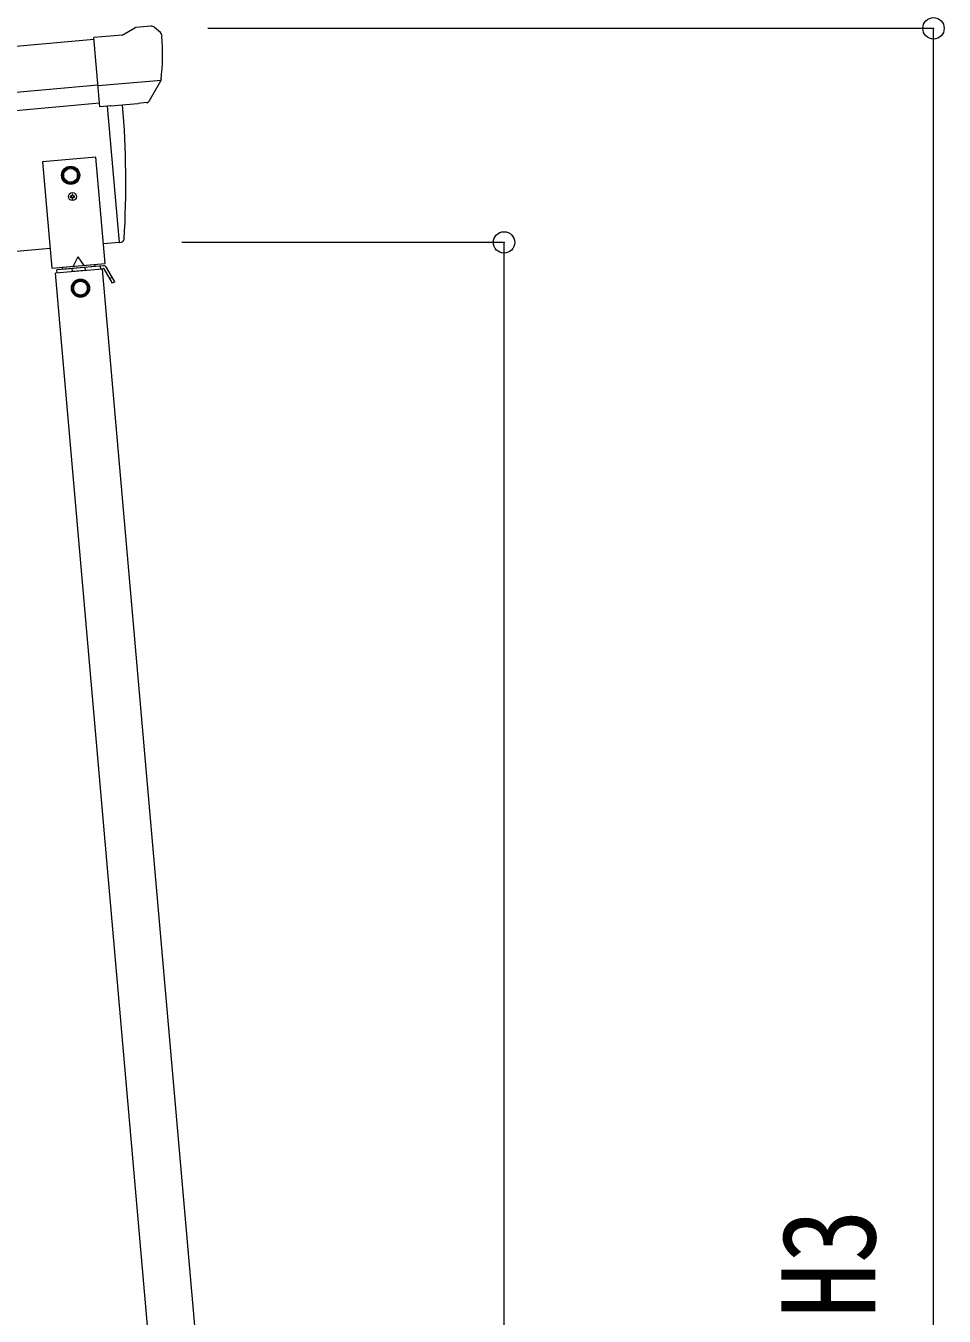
# Model space of a CAD drawing. Units: millimetres at full size; details may follow other scales. Extents: x -5590 to 5652, y -3902 to 3858.
# Drawn here: x -2312 to -1453, y -84 to 1124 of the extents above; entities that cross this region are included whole.
import ezdxf
from ezdxf.enums import TextEntityAlignment as Align

# ---------------------------------------------------------------- set-up
doc = ezdxf.new("R2010")
doc.units = ezdxf.units.MM
doc.header["$LTSCALE"] = 20
doc.header["$PDMODE"] = 32
doc.header["$PDSIZE"] = 20
for name, color, linetype, lineweight in [('0-1_本体', 4, 'Continuous', 9), ('0-2_部品', 7, 'Continuous', 9), ('0-A_寸法', 6, 'Continuous', 9), ('1-7', 4, 'Continuous', 9)]:
    doc.layers.add(name, color=color, linetype=linetype, lineweight=lineweight)
doc.styles.add('ＭＳ ゴシック', font='')
doc.styles.get('ＭＳ ゴシック').set_extended_font_data('MS Gothic')

msp = doc.modelspace()

# ---------------------------------------------------------------- linework, layer by layer
at = {"layer": '0-1_本体'}
for p, q in [((-2248.62, 1110.95), (-2725.56, 1067.9)), ((-2244.92, 1068.11), (-2721.7, 1025.12)), ((-2243.39, 1051.14), (-2720.17, 1008.14)), ((-2236.24, 1048.51), (-2225.07, 920.91)), ((-2225.07, 920.91), (-2239.81, 919.62)), ((-2289.62, 915.26), (-2782.94, 872.1))]:
    msp.add_line(p, q, dxfattribs=at)
at = {"layer": '0-2_部品'}
for p, q in [((-2195.57, 1123.25), (-2209.24, 1122.05)), ((-2222.2, 1114.9), (-2248.76, 1112.57)), ((-2243.11, 1047.91), (-2248.76, 1112.57)), ((-2222.2, 1114.9), (-2210.48, 1121.66)), ((-2186.44, 1117.49), (-2191.92, 1122.1)), ((-2185.38, 1115.45), (-2185.26, 1114.11)), ((-2185.9, 1072.61), (-2244.82, 1067.45)), ((-2197.15, 1053.12), (-2186.22, 1072.06)), ((-2199.54, 1051.72), (-2207.24, 1051.05)), ((-2233.14, 1048.78), (-2243.11, 1047.91)), ((-2236.24, 1048.51), (-2225.07, 920.91)), ((-2225.07, 920.91), (-2223.02, 921.16))]:
    msp.add_line(p, q, dxfattribs=at)
for points in [[(-2185.83, 1073.24), (-2186.11, 1072.25), (-2186.22, 1072.06)], [(-2233.14, 1048.78), (-2232.87, 1048.71), (-2207.5, 1050.93), (-2207.24, 1051.05)]]:
    msp.add_lwpolyline(points, dxfattribs=at)
for centre, radius, start, end in [((-2195.14, 1118.27), 5, 50.00648, 94.99352), ((-2208.98, 1119.06), 3, 95, 120), ((-2386.89, 1096.47), 202.4, 353.4085, 5), ((-3118.84, 976.72), 900, 356.63919, 4.64986), ((-2223.38, 924.14), 3, 277, 356.63919)]:
    msp.add_arc(centre, radius, start, end, dxfattribs=at)
for centre, major_axis, ratio, start_param, end_param in [((-2181.05, 1119.5), (-15.35, 3.44), 0.101033, 5.9751426, 5.9753737), ((-2188.37, 1115.2), (2.71, -1.31), 0.997474, 0.5366567, 1.3225652), ((-2199.81, 1054.71), (1.62, -2.54), 0.997631, 5.8041905, 5.8929484), ((-2199.88, 1054.82), (-3.5, 2.17), 0.650902, 2.1145521, 2.1873627), ((-2199.75, 1054.63), (1.62, -2.54), 0.997631, 5.965759, 6.7621801)]:
    msp.add_ellipse(centre, major_axis=major_axis, ratio=ratio, start_param=start_param, end_param=end_param, dxfattribs=at)
at = {"layer": '0-A_寸法'}
for p, q in [((-1463.07, 1121.25), (-2142.11, 1121.25)), ((-1463.07, -1191.39), (-1463.07, 1121.25)), ((-1864.87, 920.91), (-2166.29, 920.91)), ((-1864.87, -1191.39), (-1864.87, 920.91))]:
    msp.add_line(p, q, dxfattribs=at)
for p in [(-1463.07, 1121.25), (-1864.87, 920.91)]:
    msp.add_point(p, dxfattribs=at)
at = {"layer": '1-7'}
for p, q in [((-2269.99, 964.25), (-2270.81, 964.26)), ((-2267.55, 963.38), (-2266.73, 963.37)), ((-2263.84, 907.49), (-2267.97, 898.64)), ((-2263.84, 907.49), (-2258.23, 899.49)), ((-2240.75, 896), (-2284.58, 892.16)), ((-2239.84, 899.09), (-2283.35, 895.28)), ((-2283.09, 892.29), (-2283.35, 895.28)), ((-2268.64, 893.56), (-2268.91, 896.55)), ((-2268.69, 894.06), (-2256.73, 895.1)), ((-2256.69, 894.6), (-2256.95, 897.59)), ((-2242.25, 895.87), (-2242.51, 898.86)), ((-2242.29, 896.37), (-2239.62, 896.6)), ((-2101.3, -697.91), (-2240.75, 896)), ((-2229.14, 884.02), (-2236.98, 897.6)), ((-2145.13, -701.75), (-2284.58, 892.16)), ((-2233.8, 887.1), (-2231.64, 888.35))]:
    msp.add_line(p, q, dxfattribs=at)
for points in [[(-2238.2, 901.24), (-2246.91, 1000.86), (-2296.72, 996.5), (-2288.01, 896.88)], [(-2270.51, 991.24), (-2277.01, 987.49), (-2277.01, 979.99), (-2270.51, 976.23), (-2264.01, 979.99), (-2264.01, 987.49)], [(-2247.99, 898.38), (-2277.87, 895.76), (-2278.05, 897.76), (-2248.16, 900.37)], [(-2261.27, 885.65), (-2267.77, 881.9), (-2267.77, 874.39), (-2261.27, 870.64), (-2254.77, 874.39), (-2254.77, 881.9)]]:
    msp.add_lwpolyline(points, close=True, dxfattribs=at)
for points in [[(-2270.81, 964.26), (-2270.83, 963.44), (-2270.01, 963.43)], [(-2269.2, 962.59), (-2269.21, 961.77), (-2268.39, 961.76), (-2268.38, 962.58)], [(-2268.34, 965.04), (-2268.32, 965.86), (-2269.14, 965.87), (-2269.16, 965.05)], [(-2266.73, 963.37), (-2266.71, 964.19), (-2267.53, 964.2)], [(-2229.14, 884.02), (-2231.3, 882.77), (-2239.14, 896.35)]]:
    msp.add_lwpolyline(points, dxfattribs=at)
for centre, radius in [((-2270.51, 983.74), 8.5), ((-2270.51, 983.74), 7.7), ((-2270.51, 983.74), 6.5), ((-2268.77, 963.82), 3.75), ((-2261.27, 878.14), 8.5), ((-2261.27, 878.14), 7.7), ((-2261.27, 878.14), 6.5)]:
    msp.add_circle(centre, radius, dxfattribs=at)
for centre, radius, start, end in [((-2270.02, 962.61), 0.82, 359, 89), ((-2269.98, 965.07), 0.82, 269, 359), ((-2267.56, 962.56), 0.82, 89, 179), ((-2267.52, 965.02), 0.82, 179, 269), ((-2239.57, 896.1), 3, 30, 95), ((-2239.57, 896.1), 0.5, 30, 95)]:
    msp.add_arc(centre, radius, start, end, dxfattribs=at)

# ---------------------------------------------------------------- texts
at = {"layer": '0-A_寸法', "color": 7, "style": 'ＭＳ ゴシック', "width": 0.85}
msp.add_text('H3', height=87.98, rotation=90, dxfattribs=at).set_placement((-1491.07, -85.07), align=Align.BOTTOM_LEFT)

doc.saveas('drawing.dxf')
